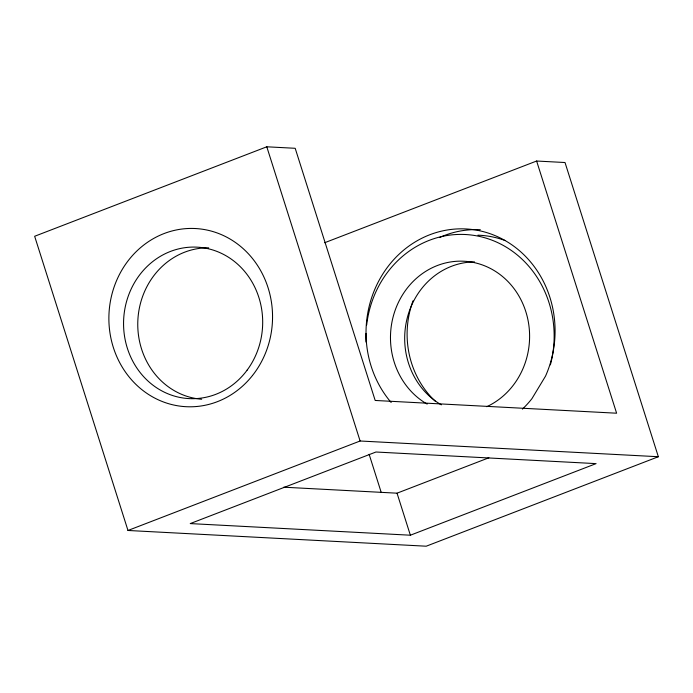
<?xml version="1.0" encoding="UTF-8"?>
<svg xmlns="http://www.w3.org/2000/svg" width="693" height="693" viewBox="0 0 693 693"><rect width="100%" height="100%" fill="white"/><g stroke="black" fill="none" stroke-linecap="round" stroke-linejoin="round"><path stroke-width="1.04" d="M536.616 161.027L616.614 413.21L375.182 400.467L295.192 148.293L266.788 146.795L34.65 236.27L127.98 530.474L426.212 546.205L658.35 456.73L565.02 162.526L536.616 161.027L324.671 242.723M127.98 530.474L360.109 440.999L658.35 456.73M283.74 487.196L397.037 493.182L488.886 457.778M410.369 535.213L596.084 463.626L375.952 452.009L190.246 523.587L410.369 535.213L397.037 493.182M369.135 454.313L381.211 492.394M266.788 146.795L360.109 440.999M435.273 401.212A89.215 81.826 -87 0 1 413.019 300.823M391.155 402.494A103.04 94.508 -87 0 1 388.288 266.147A103.04 94.508 -87 0 1 512.127 245.01A103.04 94.508 -87 0 1 545.521 376.143L531.903 398.709A103.04 94.508 -87 0 1 522.418 409.121M439.509 237.543A103.04 94.508 -87 0 1 480.31 229.712M201.672 399.255A75.832 69.551 -87 0 1 137.846 320.504A75.832 69.551 -87 0 1 208.68 247.825M366.675 324.913A102.599 94.092 -87 0 1 479.261 236.374A102.599 94.092 -87 0 1 550.381 364.856M365.999 342.047A102.599 94.092 -87 0 1 366.008 333.42M441.354 404.851A75.832 69.551 -87 0 1 406.808 319.759A75.832 69.551 -87 0 1 474.523 261.902M427.157 404.097A75.832 69.551 -87 0 1 407.753 287.474A75.832 69.551 -87 0 1 516.562 292.212A75.832 69.551 -87 0 1 486.763 406.696M477.919 235.187A102.599 94.092 -87 0 1 505.18 240.54M252.495 375.502A89.215 81.826 -87 0 0 206.315 229.911A89.215 81.826 -87 0 0 113.34 347.444A89.215 81.826 -87 0 0 252.495 375.502M247.141 370.123A75.832 69.551 -87 0 0 204.08 247.912A75.832 69.551 -87 0 0 128.153 350.632A75.832 69.551 -87 0 0 247.141 370.123"/></g></svg>
